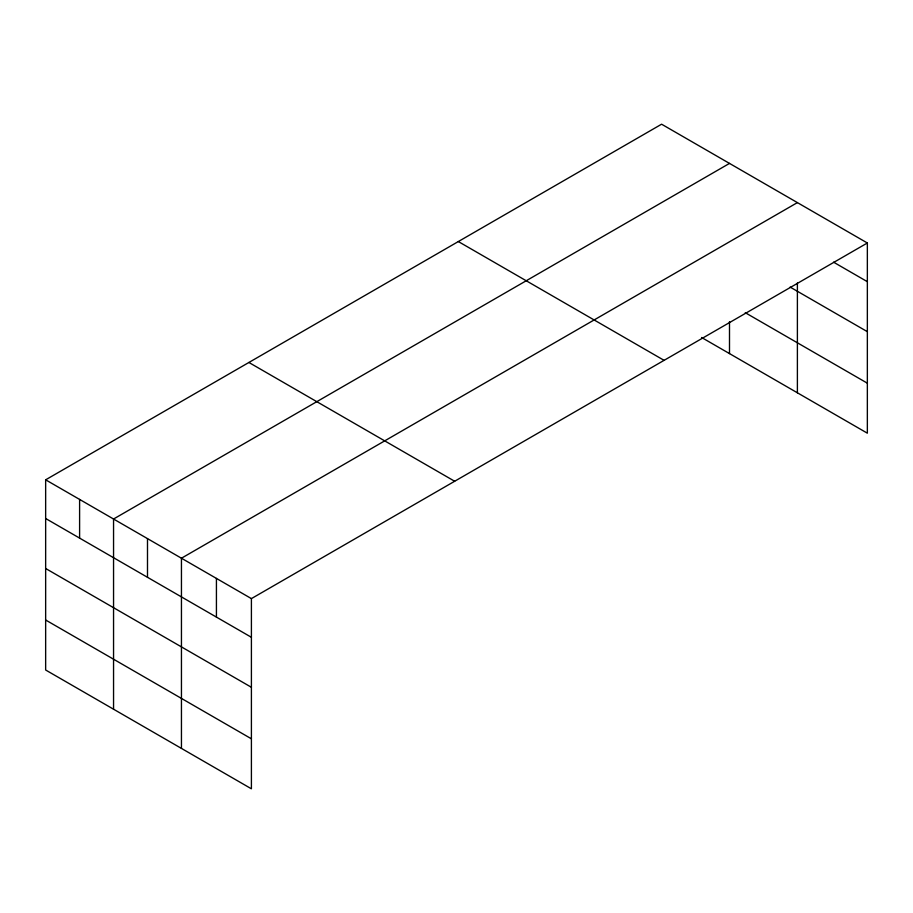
<?xml version="1.0" encoding="UTF-8"?>
<svg xmlns="http://www.w3.org/2000/svg" width="913" height="913" viewBox="0 0 913 913"><rect width="100%" height="100%" fill="white"/><g stroke="black" fill="none" stroke-linecap="round" stroke-linejoin="round"><path stroke-width="1.37" d="M867.35 242.995L661.594 124.202L45.65 479.816L45.65 670.005L251.406 788.798L251.406 598.608L867.35 242.995L867.35 433.184L701.606 337.49M797.391 282.95L797.391 392.795M729.498 163.404L113.554 519.018L113.554 709.207M797.391 202.606L181.447 558.22L181.447 748.409M833.58 262.179L867.35 281.683M790.122 287.081L867.35 331.67M745.259 312.691L867.35 383.186M458.337 241.557L664.093 360.35M248.907 362.472L454.663 481.254M45.65 479.816L251.406 598.608M45.65 518.504L251.406 637.297M45.65 568.491L251.406 687.284M45.65 620.007L251.406 738.8M729.498 321.65L729.498 353.593M216.427 578.42L216.427 617.097M147.495 538.624L147.495 577.301M79.602 499.422L79.602 538.099"/></g></svg>
